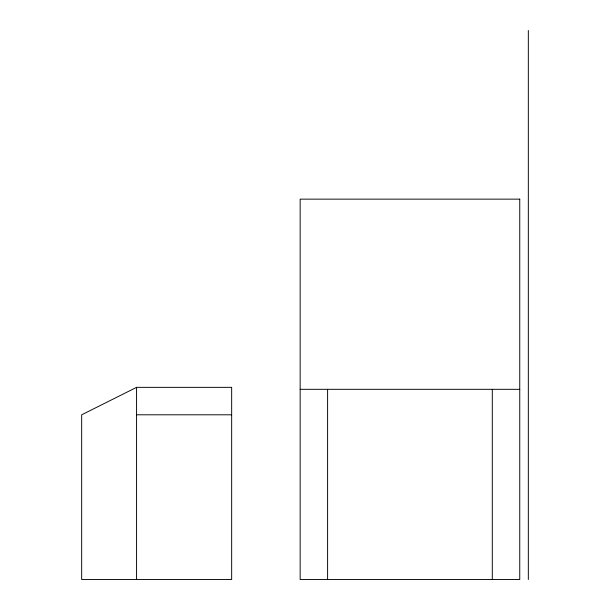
<?xml version="1.0" encoding="UTF-8"?>
<svg xmlns="http://www.w3.org/2000/svg" width="610" height="610" viewBox="0 0 610 610"><rect width="100%" height="100%" fill="white"/><g stroke="black" fill="none" stroke-linecap="round" stroke-linejoin="round"><path stroke-width="0.91" d="M136.571 387.35L81.671 414.8L81.671 579.5L231.663 579.5L231.663 387.35L136.571 387.35L136.571 579.5M300.15 389.317L519.75 389.317M136.571 414.8L231.663 414.8M528.329 30.5L528.329 579.5M492.3 389.317L492.3 579.5M327.6 389.317L327.6 579.5M519.75 199.142L300.15 199.142L300.15 579.5L519.75 579.5L519.75 199.142"/></g></svg>
